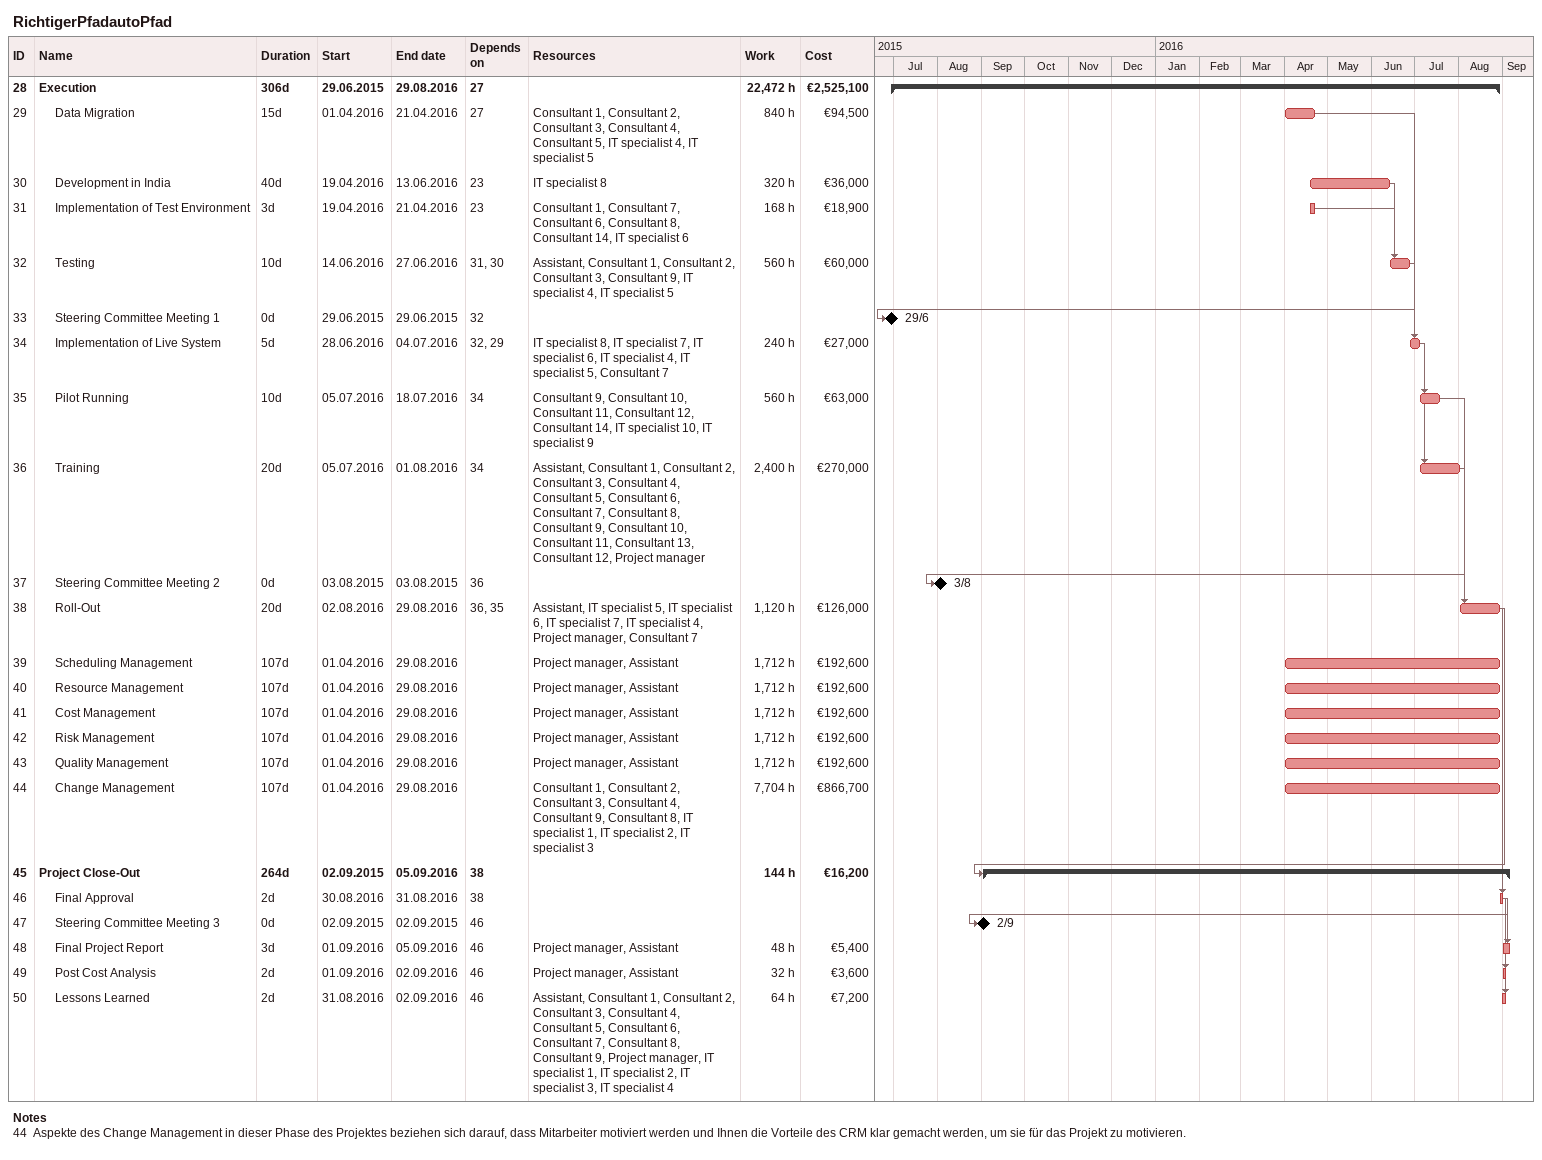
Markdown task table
RichtigerPfadautoPfad

| ID | Level | Task | Duration | Start | Finish | Predecessors | Resources | Work (h) | Cost (€) |
|---|---|---|---|---|---|---|---|---|---|
| 28 | 1 | **Execution** | 306d | 2015-06-29 | 2016-08-29 | 27 |  | 22472 | 2525100 |
| 29 | 2 | Data Migration | 15d | 2016-04-01 | 2016-04-21 | 27 | Consultant 1, Consultant 2, Consultant 3, Consultant 4, Consultant 5, IT specialist 4, IT specialist 5 | 840 | 94500 |
| 30 | 2 | Development in India | 40d | 2016-04-19 | 2016-06-13 | 23 | IT specialist 8 | 320 | 36000 |
| 31 | 2 | Implementation of Test Environment | 3d | 2016-04-19 | 2016-04-21 | 23 | Consultant 1, Consultant 7, Consultant 6, Consultant 8, Consultant 14, IT specialist 6 | 168 | 18900 |
| 32 | 2 | Testing | 10d | 2016-06-14 | 2016-06-27 | 31, 30 | Assistant, Consultant 1, Consultant 2, Consultant 3, Consultant 9, IT specialist 4, IT specialist 5 | 560 | 60000 |
| 33 | 2 | Steering Committee Meeting 1 | 0d | 2015-06-29 | 2015-06-29 | 32 |  |  |  |
| 34 | 2 | Implementation of Live System | 5d | 2016-06-28 | 2016-07-04 | 32, 29 | IT specialist 8, IT specialist 7, IT specialist 6, IT specialist 4, IT specialist 5, Consultant 7 | 240 | 27000 |
| 35 | 2 | Pilot Running | 10d | 2016-07-05 | 2016-07-18 | 34 | Consultant 9, Consultant 10, Consultant 11, Consultant 12, Consultant 14, IT specialist 10, IT specialist 9 | 560 | 63000 |
| 36 | 2 | Training | 20d | 2016-07-05 | 2016-08-01 | 34 | Assistant, Consultant 1, Consultant 2, Consultant 3, Consultant 4, Consultant 5, Consultant 6, Consultant 7, Consultant 8, Consultant 9, Consultant 10, Consultant 11, Consultant 13, Consultant 12, Project manager | 2400 | 270000 |
| 37 | 2 | Steering Committee Meeting 2 | 0d | 2015-08-03 | 2015-08-03 | 36 |  |  |  |
| 38 | 2 | Roll-Out | 20d | 2016-08-02 | 2016-08-29 | 36, 35 | Assistant, IT specialist 5, IT specialist 6, IT specialist 7, IT specialist 4, Project manager, Consultant 7 | 1120 | 126000 |
| 39 | 2 | Scheduling Management | 107d | 2016-04-01 | 2016-08-29 |  | Project manager, Assistant | 1712 | 192600 |
| 40 | 2 | Resource Management | 107d | 2016-04-01 | 2016-08-29 |  | Project manager, Assistant | 1712 | 192600 |
| 41 | 2 | Cost Management | 107d | 2016-04-01 | 2016-08-29 |  | Project manager, Assistant | 1712 | 192600 |
| 42 | 2 | Risk Management | 107d | 2016-04-01 | 2016-08-29 |  | Project manager, Assistant | 1712 | 192600 |
| 43 | 2 | Quality Management | 107d | 2016-04-01 | 2016-08-29 |  | Project manager, Assistant | 1712 | 192600 |
| 44 | 2 | Change Management | 107d | 2016-04-01 | 2016-08-29 |  | Consultant 1, Consultant 2, Consultant 3, Consultant 4, Consultant 9, Consultant 8, IT specialist 1, IT specialist 2, IT specialist 3 | 7704 | 866700 |
| 45 | 1 | **Project Close-Out** | 264d | 2015-09-02 | 2016-09-05 | 38 |  | 144 | 16200 |
| 46 | 2 | Final Approval | 2d | 2016-08-30 | 2016-08-31 | 38 |  |  |  |
| 47 | 2 | Steering Committee Meeting 3 | 0d | 2015-09-02 | 2015-09-02 | 46 |  |  |  |
| 48 | 2 | Final Project Report | 3d | 2016-09-01 | 2016-09-05 | 46 | Project manager, Assistant | 48 | 5400 |
| 49 | 2 | Post Cost Analysis | 2d | 2016-09-01 | 2016-09-02 | 46 | Project manager, Assistant | 32 | 3600 |
| 50 | 2 | Lessons Learned | 2d | 2016-08-31 | 2016-09-02 | 46 | Assistant, Consultant 1, Consultant 2, Consultant 3, Consultant 4, Consultant 5, Consultant 6, Consultant 7, Consultant 8, Consultant 9, Project manager, IT specialist 1, IT specialist 2, IT specialist 3, IT specialist 4 | 64 | 7200 |

Notes
- 44: Aspekte des Change Management in dieser Phase des Projektes beziehen sich darauf, dass Mitarbeiter motiviert werden und Ihnen die Vorteile des CRM klar gemacht werden, um sie für das Projekt zu motivieren.
